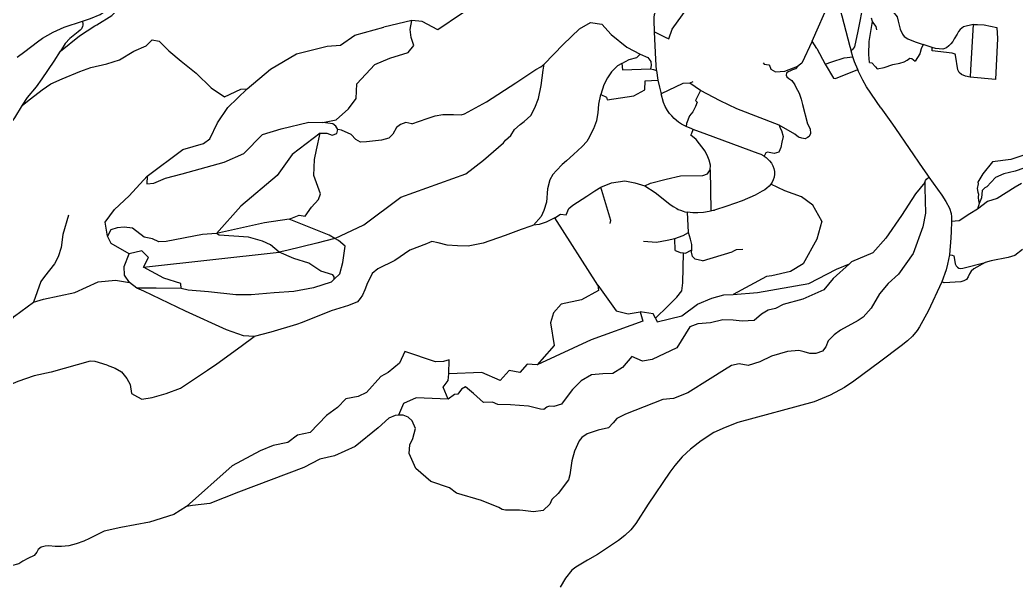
# Model space of a CAD drawing. Header units: inches. Extents: x 2740922 to 2751091, y 1249500 to 1259683.
# Drawn here: x 2743882 to 2745853, y 1251778 to 1252899 of the extents above; entities that cross this region are included whole.
import ezdxf

# ---------------------------------------------------------------- set-up
doc = ezdxf.new("R2010")
doc.units = ezdxf.units.IN
doc.header["$MEASUREMENT"] = 0

msp = doc.modelspace()

# ---------------------------------------------------------------- linework, layer by layer
for points in [[(2744964.7, 1253044.2), (2744907.8, 1253010.3), (2744836.7, 1252954.1), (2744800.3, 1252938.3), (2744755.5, 1252910.5), (2744708.7, 1252879.3), (2744677.4, 1252895.7), (2744657.5, 1252897.7)], [(2744030.1, 1252886.7), (2744033.6, 1252889), (2744063.8, 1252907.3), (2744082.2, 1252926.5), (2744106, 1252946.8), (2744125.1, 1252957.4), (2744145.6, 1252965.9), (2744147.8, 1252969.5), (2744147.5, 1252977.9)], [(2744005.7, 1252896), (2744021.5, 1252901.2), (2744040.2, 1252909.6), (2744052.4, 1252917), (2744067.4, 1252927.6), (2744081.6, 1252938.2)], [(2745137.2, 1252874.8), (2745136.4, 1252898.1), (2745136.6, 1252903.6), (2745137.5, 1252909), (2745139, 1252914.3), (2745141.1, 1252919.4), (2745143.8, 1252924.3), (2745147, 1252928.8), (2745155.5, 1252940.1)], [(2745165.6, 1252860.9), (2745172.3, 1252880.6), (2745213.1, 1252937)], [(2745449.3, 1252856.6), (2745484, 1252935.4), (2745488.4, 1252942.7), (2745489.7, 1252943.6)], [(2745496.1, 1252948.1), (2745504.2, 1252920.1), (2745507.7, 1252906.8), (2745523.8, 1252846), (2745526.5, 1252837.2)], [(2745552, 1252934.5), (2745550.6, 1252932.9), (2745539.7, 1252876.4), (2745533, 1252845.6), (2745529.3, 1252840.2), (2745526.5, 1252837.2)], [(2745599, 1252919.8), (2745609.1, 1252915.2), (2745617.6, 1252904.8), (2745619.5, 1252896.1), (2745623.3, 1252880.2), (2745628, 1252870.5), (2745631.6, 1252866), (2745638.8, 1252860.9), (2745652.9, 1252855.1), (2745668.6, 1252849.8)], [(2743876.5, 1252825.1), (2743891.3, 1252836.1), (2743916.5, 1252855), (2743926.7, 1252862.2), (2743947.5, 1252874.5), (2743969.1, 1252884.2), (2744005.7, 1252896)], [(2744005.7, 1252896), (2744006.4, 1252890.3), (2744006.3, 1252888), (2744005.5, 1252885.4), (2744003.8, 1252881.2), (2744001, 1252878.3), (2743997.1, 1252875.2), (2743980.4, 1252861.9), (2743971.4, 1252851.9), (2743962.3, 1252837.1)], [(2744481.3, 1252695.6), (2744507.4, 1252700.8), (2744532, 1252722.4), (2744546.9, 1252743), (2744548.6, 1252772.1), (2744584.1, 1252810.1), (2744613.8, 1252822.9), (2744649.9, 1252834.3), (2744660.9, 1252848.3), (2744655.7, 1252863.5), (2744653.7, 1252879.6), (2744657.5, 1252897.7)], [(2744657.5, 1252897.7), (2744602, 1252884)], [(2744918.7, 1252810.9), (2744956.3, 1252850.1), (2744989.1, 1252880.7), (2745010.5, 1252893.7), (2745033.4, 1252889.9), (2745051.4, 1252869.7), (2745082.5, 1252844.6), (2745109, 1252831.1)], [(2745562.4, 1252814.6), (2745561.7, 1252830), (2745562.3, 1252855.8), (2745568.4, 1252895.4)], [(2745568.4, 1252895.4), (2745566.4, 1252901.8)], [(2745577.1, 1252879), (2745575.6, 1252885.7), (2745571.4, 1252891.2), (2745568.4, 1252895.4)], [(2743962.3, 1252837.1), (2743999.7, 1252866.9), (2744030.1, 1252886.7)], [(2744331.1, 1252762.4), (2744377.6, 1252801.3), (2744428.9, 1252831.4), (2744489.5, 1252846.7), (2744516.2, 1252848.6), (2744544.6, 1252868.2), (2744602, 1252884)], [(2745137.2, 1252874.8), (2745158.1, 1252864.5), (2745165.6, 1252860.9)], [(2745141.2, 1252798.4), (2745139.9, 1252820.1), (2745137.2, 1252874.8)], [(2745767.6, 1252889.4), (2745748.7, 1252884.6), (2745742.2, 1252879.7), (2745738.7, 1252875.4), (2745736, 1252870.5), (2745730.5, 1252860.9), (2745727.4, 1252855.8), (2745723.7, 1252851.1), (2745719.6, 1252847), (2745715.2, 1252843.2), (2745707.5, 1252840.9), (2745700.5, 1252841.2), (2745693.5, 1252842.2), (2745686.7, 1252844.3)], [(2745767.6, 1252889.4), (2745776.7, 1252889.8), (2745789.3, 1252889), (2745814.9, 1252883.7), (2745816.2, 1252861.7), (2745811.8, 1252780.9), (2745762.1, 1252785.6)], [(2745767.6, 1252889.4), (2745762.6, 1252799.8), (2745762.1, 1252785.6)], [(2743887, 1252730.1), (2743902.5, 1252742.6), (2743925.9, 1252760.2), (2743943.1, 1252772), (2743965.6, 1252782.2), (2744000.1, 1252796.7), (2744021.8, 1252804.5), (2744054, 1252811.7), (2744078.9, 1252819.6), (2744106.9, 1252836.5), (2744131.7, 1252847.6), (2744143.6, 1252859.2)], [(2744143.6, 1252859.2), (2744157.4, 1252856.3), (2744176.5, 1252837.3), (2744200.5, 1252816.9), (2744230.2, 1252793.4), (2744260.1, 1252764.3), (2744286.5, 1252746.7), (2744319.1, 1252761.3), (2744331.1, 1252762.4)], [(2745449.3, 1252856.6), (2745428.5, 1252812.7)], [(2745458.7, 1252842.2), (2745449.3, 1252856.6)], [(2743949.2, 1252817.3), (2743962.3, 1252837.1)], [(2745458.7, 1252842.2), (2745475, 1252811.1)], [(2745529.9, 1252825.8), (2745526.5, 1252837.2)], [(2745668.6, 1252849.8), (2745665.2, 1252841.6), (2745662.6, 1252831.4), (2745652.8, 1252817.2)], [(2745686.7, 1252844.3), (2745668.6, 1252849.8)], [(2745762.1, 1252785.6), (2745752.6, 1252787.4), (2745744.4, 1252790.8), (2745739.9, 1252794.4), (2745737.7, 1252799.6), (2745733, 1252828.7), (2745731.9, 1252831.1), (2745726.2, 1252832.6), (2745686.6, 1252837.7), (2745686.7, 1252844.3)], [(2743887, 1252730.1), (2743897, 1252745.1), (2743914.7, 1252766.4), (2743926, 1252781.7), (2743949.2, 1252817.3)], [(2745072.9, 1252812.4), (2745064.2, 1252807.7), (2745052.5, 1252795.6), (2745044.4, 1252783.9), (2745036.8, 1252770), (2745031, 1252751.3)], [(2745072.9, 1252812.4), (2745087.2, 1252820.6), (2745102.6, 1252824), (2745109, 1252831.1)], [(2745072.9, 1252812.4), (2745074, 1252799.6), (2745129.6, 1252801.8)], [(2745109, 1252831.1), (2745123.9, 1252824.2), (2745129.8, 1252816.5), (2745130.5, 1252808.2), (2745129.6, 1252801.8)], [(2745352.2, 1252813.8), (2745354.5, 1252811), (2745363.7, 1252809.6), (2745365.7, 1252807), (2745367.6, 1252801.2), (2745376.7, 1252796.2), (2745395.3, 1252797), (2745421.2, 1252807.4)], [(2745428.5, 1252812.7), (2745421.2, 1252807.4)], [(2745475, 1252811.1), (2745488, 1252815.4), (2745512.8, 1252823.6), (2745529.9, 1252825.8)], [(2745539.4, 1252800.6), (2745533, 1252815.8), (2745529.9, 1252825.8)], [(2745562.4, 1252814.6), (2745567.4, 1252814), (2745574.4, 1252806), (2745578, 1252802), (2745592, 1252804.4), (2745609.1, 1252810.1), (2745622.9, 1252813.1), (2745631.6, 1252815.8), (2745637.1, 1252819.2), (2745642.5, 1252823.2), (2745646.6, 1252822.3), (2745652.8, 1252817.2)], [(2744505, 1252466.2), (2744562.5, 1252493.4), (2744635.2, 1252547.6), (2744763.7, 1252594.2), (2744799.3, 1252620.9), (2744838.3, 1252655.1), (2744842.4, 1252660.6), (2744853.1, 1252670), (2744860.1, 1252681.7), (2744871.4, 1252691.5), (2744879.2, 1252697.3), (2744892.4, 1252709.8), (2744900.8, 1252724.4), (2744907.9, 1252742.8), (2744913.1, 1252769), (2744916.7, 1252799.3), (2744918.7, 1252810.9)], [(2744657.2, 1252692.8), (2744687.7, 1252703.4), (2744703.1, 1252708.6), (2744718.2, 1252711.7), (2744739.9, 1252711.7), (2744754.6, 1252711.1), (2744761.3, 1252712.6), (2744804.8, 1252736.6), (2744863.2, 1252774.3), (2744902.3, 1252800.4), (2744912.5, 1252806), (2744918.7, 1252810.9)], [(2745129.6, 1252801.8), (2745135.4, 1252800.5), (2745141.2, 1252798.4)], [(2745141.2, 1252798.4), (2745143.9, 1252779.1)], [(2745421.2, 1252807.4), (2745416.6, 1252802.1), (2745410.5, 1252799.9), (2745406.2, 1252797.7), (2745401.8, 1252795.7), (2745398.5, 1252793.1), (2745398, 1252789.2), (2745399.2, 1252786.3), (2745403.4, 1252782.8), (2745408.8, 1252778.5), (2745414.9, 1252770.3), (2745417.2, 1252765.6), (2745423.5, 1252753.8), (2745427.7, 1252742.1), (2745430.2, 1252731.2), (2745440.1, 1252693.2), (2745445.4, 1252683.3), (2745445.9, 1252673.8), (2745443.2, 1252668.2), (2745440, 1252665.7), (2745435.1, 1252663.6), (2745429, 1252664.3), (2745422.2, 1252666.6), (2745415, 1252672.7), (2745383.8, 1252690.2)], [(2745475, 1252811.1), (2745491.2, 1252783.6), (2745495.4, 1252782.5), (2745539.4, 1252800.6)], [(2745585.3, 1252724.4), (2745556.6, 1252766.5), (2745549.4, 1252779.4), (2745541.2, 1252796.6), (2745539.4, 1252800.6)], [(2745031, 1252751.3), (2745042.1, 1252746), (2745043.5, 1252740.5), (2745096.1, 1252748.1), (2745118.1, 1252760.1), (2745119, 1252778)], [(2745119, 1252778), (2745143.9, 1252779.1)], [(2745143.9, 1252779.1), (2745147, 1252765.3), (2745150.8, 1252752.4)], [(2745193.4, 1252772.9), (2745150.8, 1252752.4)], [(2745207.2, 1252773.4), (2745193.4, 1252772.9)], [(2745213.4, 1252775.9), (2745207.2, 1252773.4)], [(2745228, 1252759.2), (2745207.2, 1252773.4)], [(2744133.2, 1252589.4), (2744203.9, 1252642.2), (2744245.2, 1252654), (2744257.5, 1252663), (2744272.8, 1252695.2), (2744292.9, 1252725.5), (2744331.1, 1252762.4)], [(2745199.8, 1252688), (2745190.8, 1252692.4), (2745184.9, 1252696.5), (2745176.5, 1252703.6), (2745171.4, 1252708.5), (2745166.8, 1252713.7), (2745162.7, 1252719.4), (2745158.3, 1252727.1), (2745155.4, 1252735.1), (2745150.8, 1252752.4)], [(2745228, 1252759.2), (2745218.5, 1252739.2), (2745221.4, 1252735.7), (2745218.2, 1252727.5), (2745213.3, 1252717), (2745206.5, 1252709.1), (2745200.4, 1252693.8), (2745199.8, 1252688)], [(2745383.8, 1252690.2), (2745300.5, 1252722.7), (2745266.9, 1252738.2), (2745228, 1252759.2)], [(2745008.4, 1252667.5), (2745017, 1252683.6), (2745023, 1252699.5), (2745025.7, 1252714.5), (2745027.3, 1252731.7), (2745031, 1252751.3)], [(2743722.5, 1252585.3), (2743728.3, 1252591.4), (2743738.5, 1252600.2), (2743746.9, 1252606.2), (2743754.9, 1252611.4), (2743801.8, 1252636.5), (2743827.4, 1252654.8), (2743854.4, 1252680.4), (2743863.3, 1252692.7), (2743871.5, 1252704.8), (2743887, 1252730.1)], [(2745585.3, 1252724.4), (2745607.9, 1252692.2)], [(2744133.2, 1252589.4), (2744132.8, 1252574.5), (2744147, 1252575.5), (2744169.7, 1252585.8), (2744202.9, 1252594.1), (2744286, 1252616.9), (2744324.7, 1252634), (2744362, 1252671.7), (2744398.4, 1252683.3), (2744453.1, 1252696.5), (2744481.3, 1252695.6)], [(2744511, 1252682.1), (2744507.1, 1252688.1), (2744500.8, 1252693.2), (2744481.3, 1252695.6)], [(2744657.2, 1252692.8), (2744645.2, 1252695.9), (2744634.6, 1252691.8), (2744626.8, 1252685.5), (2744619.6, 1252672.8), (2744611.7, 1252664.5), (2744596.9, 1252660.6), (2744567.4, 1252657.6), (2744555.4, 1252656.9), (2744546.1, 1252661.8), (2744537, 1252671.7), (2744518.2, 1252680.3), (2744511, 1252682.1)], [(2744476.1, 1252674.4), (2744420.2, 1252632.3), (2744391, 1252590.6), (2744318.8, 1252529.9), (2744270.9, 1252476.2)], [(2744414.5, 1252504.5), (2744434.4, 1252512), (2744446.4, 1252510.1), (2744458.9, 1252528.3), (2744472.6, 1252543.3), (2744476.7, 1252554.7), (2744463.2, 1252590.7), (2744464.3, 1252622.6), (2744468.5, 1252641.4), (2744476.1, 1252674.4)], [(2744476.1, 1252674.4), (2744488.7, 1252674.6), (2744499.6, 1252670.8), (2744508.6, 1252673.9), (2744511, 1252682.1)], [(2745213.6, 1252682.1), (2745211.2, 1252683.1), (2745199.8, 1252688)], [(2745247.3, 1252602.2), (2745248.4, 1252610.9), (2745245.7, 1252621), (2745242.9, 1252628), (2745237.3, 1252639), (2745219.5, 1252661.9), (2745209.1, 1252670.5), (2745210.9, 1252674.2), (2745213.6, 1252682.1)], [(2745354.3, 1252629.1), (2745348.4, 1252632.3), (2745342.1, 1252634.6), (2745241, 1252672), (2745213.6, 1252682.1)], [(2745383.8, 1252690.2), (2745386.2, 1252684.5), (2745388.7, 1252679.6), (2745391.8, 1252668), (2745389.3, 1252656.4), (2745387.5, 1252645.9), (2745383.1, 1252637.2), (2745373.8, 1252634.3), (2745361, 1252636.6), (2745357.6, 1252635.4), (2745354.3, 1252629.1)], [(2745607.9, 1252692.2), (2745614, 1252683.6), (2745668.4, 1252604.6), (2745676.4, 1252593.4), (2745680.3, 1252587.4)], [(2745008.4, 1252667.5), (2745003.4, 1252658.1), (2744994, 1252647.9), (2744976.8, 1252632.3), (2744963.2, 1252619.8), (2744954.3, 1252612.4), (2744943.4, 1252600.6), (2744936.3, 1252592.5), (2744930.5, 1252582.4), (2744925.6, 1252564.6), (2744923.8, 1252537.9), (2744918.5, 1252521.7), (2744913.1, 1252509.4), (2744897.6, 1252492.2)], [(2745354.3, 1252629.1), (2745358.2, 1252626.3), (2745361.8, 1252623.1), (2745365.1, 1252619.6), (2745368.7, 1252615), (2745371.5, 1252609.8), (2745373.5, 1252604.3), (2745374.5, 1252598.8), (2745374.7, 1252593.2), (2745374, 1252587.7), (2745372.4, 1252582.4), (2745370, 1252577.8), (2745367.2, 1252573.6)], [(2745866.3, 1252630.5), (2745842.1, 1252622.4), (2745805.9, 1252617.8), (2745787.2, 1252594.2), (2745776.8, 1252577.3), (2745777.4, 1252574.3), (2745776, 1252565.3), (2745776.9, 1252558), (2745778.3, 1252553.9), (2745777.6, 1252547.7), (2745778.2, 1252540.3), (2745779.6, 1252535.1)], [(2745965.2, 1252612.8), (2745960.3, 1252613.8), (2745943.5, 1252619), (2745926.6, 1252620.4), (2745904.4, 1252618.5), (2745882.9, 1252610.4), (2745850.7, 1252599.4), (2745828.7, 1252594), (2745811.9, 1252587), (2745794.7, 1252568.1), (2745790.8, 1252566.5), (2745785.9, 1252560.8), (2745784, 1252546.6), (2745779.6, 1252535.1)], [(2745117.9, 1252570.3), (2745129.7, 1252575.4), (2745160.3, 1252583.4), (2745188.6, 1252589.8), (2745233.2, 1252590.6), (2745242.2, 1252594.1), (2745247.3, 1252602.2)], [(2745247.3, 1252602.2), (2745249, 1252521.5), (2745255.9, 1252522.1)], [(2744055, 1252470.5), (2744050.3, 1252498.4), (2744069.2, 1252523.8), (2744097.8, 1252550.6), (2744133.2, 1252589.4)], [(2745672, 1252576.6), (2745672.3, 1252566.3), (2745673.8, 1252516.1), (2745668, 1252489.1), (2745649.4, 1252436.1), (2745620, 1252395.4), (2745599.5, 1252376.9), (2745582.4, 1252356.3), (2745566.3, 1252328.1), (2745550, 1252310.3), (2745540, 1252303.8), (2745505.6, 1252284.4), (2745492.9, 1252275.6), (2745481.2, 1252263.8), (2745476.1, 1252251.6), (2745469.6, 1252243.3), (2745456.3, 1252238.6), (2745444.4, 1252238.7), (2745433.4, 1252242), (2745422.6, 1252244.4), (2745400.7, 1252242.2), (2745368.6, 1252233.2), (2745345.9, 1252222.2), (2745322.6, 1252214.7), (2745304.7, 1252217.9), (2745289.6, 1252214.7), (2745276, 1252206.2), (2745247.4, 1252188.5), (2745203, 1252160.8), (2745174.6, 1252149.8), (2745153.7, 1252147.2), (2745079.6, 1252118.6), (2745062.8, 1252109.8), (2745055.4, 1252101.4), (2745046.6, 1252091.5), (2745025.7, 1252086.6), (2745004.2, 1252079.8), (2744993.3, 1252072.6), (2744988.2, 1252065.8), (2744978.7, 1252045.3), (2744974, 1252026.4), (2744969.6, 1251998.6), (2744967, 1251988.6), (2744946.8, 1251961.5), (2744934.5, 1251949.8), (2744930.1, 1251940.5), (2744916.9, 1251928.2), (2744897.6, 1251925.5), (2744876.6, 1251927.8), (2744869.9, 1251928.8), (2744863.5, 1251928.5), (2744855.6, 1251928.7), (2744842.5, 1251928.3), (2744835.7, 1251929.9), (2744829.5, 1251933.7), (2744795.1, 1251947.6), (2744745.4, 1251962.1), (2744732, 1251973), (2744694.9, 1251985.4), (2744665.3, 1252011.3), (2744651.7, 1252040.6), (2744653.5, 1252057.6), (2744659.2, 1252070.6), (2744664.4, 1252090.3), (2744658, 1252105.6), (2744649.6, 1252112.5), (2744640.1, 1252116.7), (2744631.1, 1252116.3)], [(2745031.3, 1252567.8), (2745051.9, 1252576.5), (2745078.7, 1252580.2), (2745098.5, 1252576.4), (2745117.9, 1252570.3)], [(2745672, 1252576.6), (2745653.4, 1252554.2), (2745625.8, 1252511.3), (2745594.8, 1252466.6), (2745569.1, 1252437.8), (2745526.8, 1252419.7), (2745522.8, 1252416.1)], [(2745672, 1252576.6), (2745673.4, 1252580.8), (2745675.6, 1252583.4), (2745680.3, 1252587.4)], [(2745680.3, 1252587.4), (2745705.8, 1252552.1), (2745713.9, 1252539.6), (2745721, 1252526.3), (2745724.1, 1252515.6), (2745724.8, 1252509), (2745724.9, 1252504.2), (2745724.9, 1252499.8)], [(2744968.1, 1252525.5), (2744976, 1252532), (2745003.5, 1252549.7), (2745019.1, 1252560.3), (2745031.3, 1252567.8)], [(2745049.3, 1252496), (2745050.9, 1252501.4), (2745031.3, 1252567.8)], [(2745117.9, 1252570.3), (2745138.3, 1252557.2), (2745167.7, 1252533.9)], [(2745367.2, 1252573.6), (2745363.9, 1252569.7), (2745359.8, 1252565.8), (2745355.3, 1252562.4), (2745350.4, 1252559.5), (2745336.3, 1252552), (2745310.9, 1252540.8), (2745280.1, 1252530.1), (2745255.9, 1252522.1)], [(2745468.1, 1252500.3), (2745450.7, 1252532.2), (2745428.1, 1252548.6), (2745395, 1252560.3), (2745367.2, 1252573.6)], [(2745863.6, 1252574.8), (2745851.1, 1252567.8), (2745815.1, 1252545.4), (2745796.3, 1252539.3), (2745776.4, 1252524)], [(2744940, 1252507.3), (2744951.5, 1252514), (2744962.8, 1252512.8), (2744968.1, 1252525.5)], [(2745167.7, 1252533.9), (2745174.3, 1252529.3), (2745181.3, 1252525.4), (2745184.4, 1252523.8), (2745188.8, 1252522.2), (2745194.2, 1252520), (2745197.4, 1252519), (2745202.9, 1252518.1)], [(2745255.9, 1252522.1), (2745245.2, 1252519.3), (2745234.3, 1252517.5), (2745223.3, 1252516.8), (2745213.4, 1252517.1), (2745202.9, 1252518.1)], [(2745204.5, 1252478.2), (2745202.9, 1252518.1)], [(2745776.4, 1252524), (2745761.3, 1252515), (2745740.2, 1252501.2), (2745732.4, 1252500.5), (2745724.9, 1252499.8)], [(2745779.6, 1252535.1), (2745776.4, 1252524)], [(2743977.7, 1252512.5), (2743966.7, 1252473.9), (2743963.2, 1252448.2), (2743957.5, 1252430.1), (2743949.9, 1252415.9), (2743930.1, 1252390.6), (2743923.4, 1252380.7), (2743908.5, 1252340.2)], [(2744414.5, 1252504.5), (2744365.6, 1252496.8), (2744270.9, 1252476.2)], [(2744505, 1252466.2), (2744493.5, 1252473), (2744414.5, 1252504.5)], [(2744940, 1252507.3), (2744923.1, 1252498.1), (2744909.3, 1252493.7), (2744897.6, 1252492.2)], [(2745025.3, 1252373.5), (2744940, 1252507.3)], [(2745468.1, 1252500.3), (2745458.5, 1252464.9), (2745431.7, 1252415.8), (2745406.3, 1252400.5), (2745369.5, 1252392), (2745358.6, 1252390.6), (2745292.9, 1252355.2)], [(2745724.9, 1252499.8), (2745724.3, 1252479.8), (2745723.8, 1252467.5), (2745721, 1252434.1)], [(2744270.9, 1252476.2), (2744243.3, 1252474.2), (2744171.2, 1252460), (2744156.7, 1252459.6), (2744143.8, 1252465.2), (2744127.5, 1252468.6), (2744104.2, 1252486.6), (2744087.9, 1252488.5), (2744074.2, 1252487.1), (2744061.5, 1252483.3), (2744055, 1252470.5)], [(2744892.8, 1252490.3), (2744873.7, 1252483.6), (2744842, 1252472.1), (2744798.6, 1252456.6), (2744768.8, 1252451), (2744747.7, 1252451.3), (2744727.4, 1252452.9), (2744709.6, 1252457.4), (2744696.5, 1252460.2), (2744692.3, 1252458.4), (2744686.1, 1252455.8), (2744653.1, 1252443.3), (2744623.8, 1252422.4), (2744590, 1252406.2), (2744578.9, 1252397.1), (2744573.5, 1252385.6), (2744569.6, 1252378.3), (2744564.3, 1252364.4), (2744559.7, 1252353.8), (2744555, 1252347.2), (2744549.5, 1252340.6), (2744531.8, 1252333.7), (2744497.3, 1252323.2), (2744439.9, 1252300.1), (2744429.1, 1252295.7), (2744378.4, 1252280.7), (2744344.9, 1252272.1)], [(2744897.6, 1252492.2), (2744892.8, 1252490.3)], [(2745177.6, 1252466), (2745194, 1252471.9), (2745204.5, 1252478.2)], [(2745211, 1252443.4), (2745211.4, 1252454.2), (2745208.8, 1252465), (2745204.5, 1252478.2)], [(2744097.8, 1252435.6), (2744062, 1252456.5), (2744055, 1252470.5)], [(2744394.7, 1252439.2), (2744377.7, 1252453.4), (2744362, 1252461.1), (2744333.8, 1252469), (2744275.7, 1252472.4), (2744270.9, 1252476.2)], [(2744505, 1252466.2), (2744469, 1252457.1), (2744410, 1252442.4), (2744394.7, 1252439.2)], [(2744503.3, 1252385.5), (2744514.8, 1252395.9), (2744520.7, 1252418.7), (2744525.1, 1252451.1), (2744511.9, 1252462.4), (2744505, 1252466.2)], [(2745115.6, 1252461.1), (2745141, 1252458.9), (2745162.5, 1252463.1)], [(2745162.5, 1252463.1), (2745177.6, 1252466)], [(2745178.2, 1252442.5), (2745177.6, 1252466)], [(2744126.2, 1252409.2), (2744136.4, 1252428.8), (2744122.9, 1252441.7), (2744097.8, 1252435.6)], [(2744126.2, 1252409.2), (2744394.7, 1252439.2)], [(2744503.3, 1252385.5), (2744503.5, 1252390.3), (2744500.8, 1252394.3), (2744476.9, 1252401.6), (2744453.7, 1252417.5), (2744424, 1252426.5), (2744394.7, 1252439.2)], [(2745139.1, 1252308.2), (2745163.5, 1252332.1), (2745181.5, 1252349.9), (2745191.6, 1252362.3), (2745193.3, 1252378.7), (2745194.7, 1252437.7)], [(2745178.2, 1252442.5), (2745180.4, 1252441.6), (2745188.4, 1252438.2), (2745194.7, 1252437.7)], [(2745194.7, 1252437.7), (2745198.5, 1252437.4), (2745209.9, 1252442.8), (2745211, 1252443.4)], [(2745232.1, 1252421.7), (2745217.9, 1252425.2), (2745212.5, 1252430.6), (2745210.8, 1252439.2), (2745211, 1252443.4)], [(2745232.1, 1252421.7), (2745290.8, 1252440)], [(2745311.8, 1252444.3), (2745298.7, 1252443.8), (2745290.8, 1252440)], [(2745865.1, 1252444.5), (2745850.5, 1252432.3), (2745836.9, 1252428.3), (2745803.7, 1252421.9), (2745791.6, 1252418.7)], [(2744098.4, 1252379.1), (2744088.8, 1252393.3), (2744088.3, 1252410.7), (2744097.8, 1252435.6)], [(2745721, 1252434.1), (2745717.3, 1252415.1), (2745714.4, 1252404.1), (2745705.7, 1252380.1)], [(2745791.6, 1252418.7), (2745768.8, 1252406), (2745763.7, 1252401.4), (2745760.6, 1252396.3), (2745758.2, 1252390.1), (2745754.8, 1252385.1), (2745749.6, 1252382), (2745743.2, 1252380.6), (2745710.6, 1252378.2), (2745705.7, 1252380.1)], [(2745721, 1252434.1), (2745726.1, 1252433.3), (2745729.4, 1252431.9), (2745730.3, 1252428.4), (2745732.2, 1252415.9), (2745733.9, 1252412.1), (2745736.5, 1252409.2), (2745739.7, 1252407.5), (2745743.2, 1252407), (2745747.5, 1252407.6), (2745791.6, 1252418.7)], [(2744200.6, 1252366.9), (2744200, 1252376.9), (2744166.5, 1252387.3), (2744126.2, 1252409.2)], [(2745522.8, 1252416.1), (2745490.7, 1252387.1), (2745472.3, 1252364.5), (2745431, 1252345.8), (2745392.1, 1252335.3), (2745376.8, 1252327.4), (2745361.9, 1252324.6), (2745348.7, 1252316.7), (2745334.4, 1252304.1), (2745310.5, 1252302.7), (2745292.7, 1252304.6), (2745272.2, 1252304.9), (2745248.2, 1252298.9), (2745223, 1252297.4), (2745207.1, 1252291.6), (2745181.2, 1252249.9), (2745132.6, 1252226.7), (2745113.3, 1252223.5), (2745092.5, 1252232.9), (2745074.3, 1252211.1), (2745054.8, 1252199.2), (2745035, 1252198.2), (2745012.5, 1252196.6), (2744992.5, 1252184.7), (2744975, 1252167.2), (2744962.3, 1252150.9), (2744953.3, 1252138.1), (2744937.9, 1252133.7), (2744928.9, 1252134.2), (2744924.5, 1252132.1), (2744918.5, 1252127.9), (2744911.5, 1252128.1), (2744888.1, 1252134.5)], [(2745292.9, 1252355.2), (2745340.8, 1252359.1), (2745442.8, 1252376.9), (2745497.2, 1252405.3), (2745522.8, 1252416.1)], [(2743908.5, 1252340.2), (2743928.3, 1252346.1), (2743990.1, 1252359.5), (2744036.5, 1252380.6), (2744071, 1252383.5), (2744098.4, 1252379.1)], [(2744113.1, 1252368.1), (2744098.4, 1252379.1)], [(2744503.3, 1252385.5), (2744497.7, 1252379.4), (2744462.3, 1252368.8), (2744423.6, 1252361.4), (2744384.8, 1252358.5), (2744339.5, 1252354.8), (2744308.9, 1252354.5), (2744255.1, 1252360.5), (2744214.7, 1252364), (2744200.6, 1252366.9)], [(2745705.7, 1252380.1), (2745678.5, 1252322.2), (2745661.4, 1252291.5), (2745657.1, 1252284.3), (2745647.5, 1252272.7), (2745637.8, 1252263.8), (2745625.1, 1252253.9), (2745582.8, 1252221.5), (2745531.8, 1252183.6), (2745513.2, 1252171.4), (2745485.1, 1252156), (2745453.4, 1252143.2), (2745302.3, 1252102), (2745277.4, 1252092.3), (2745254.9, 1252082), (2745229.5, 1252065.7), (2745208.3, 1252049.4), (2745192.1, 1252034.3), (2745177.4, 1252017), (2745167.7, 1252004), (2745125, 1251940.5), (2745100.7, 1251902.1), (2745090.6, 1251889.8), (2745078.6, 1251878.3), (2745066.2, 1251868.4), (2745024.4, 1251840.9), (2745004.5, 1251829.7), (2744991.4, 1251822), (2744981.6, 1251816), (2744974, 1251809.8), (2744961.5, 1251794.2), (2744950.7, 1251776.1)], [(2744200.6, 1252366.9), (2744151.3, 1252368.1), (2744113.1, 1252368.1)], [(2744344.9, 1252272.1), (2744324.3, 1252273.3), (2744290.7, 1252285.2), (2744209.4, 1252322.6), (2744126.7, 1252361.9), (2744113.1, 1252368.1)], [(2745025.3, 1252373.5), (2745026.2, 1252363), (2744992.8, 1252344.7)], [(2745025.3, 1252373.5), (2745061.4, 1252323.2), (2745085.1, 1252316.9), (2745109.2, 1252321.2)], [(2743830.2, 1252163.5), (2743825.9, 1252169.2), (2743814.3, 1252206.4), (2743812.7, 1252238.3), (2743817.8, 1252256.2), (2743843.7, 1252280), (2743871.3, 1252312.2), (2743908.5, 1252340.2)], [(2744992.8, 1252344.7), (2744952.7, 1252335.9), (2744937.4, 1252318.8), (2744931.8, 1252299.2), (2744938.8, 1252254.1), (2744914.5, 1252226.5), (2744905, 1252216.1)], [(2745139.1, 1252308.2), (2745142.6, 1252301.2), (2745191.2, 1252313), (2745222.6, 1252336.4), (2745250.7, 1252348), (2745274.5, 1252354.5), (2745292.9, 1252355.2)], [(2745109.2, 1252321.2), (2745114.1, 1252302.2), (2745011.7, 1252265.4), (2744905, 1252216.1)], [(2745139.1, 1252308.2), (2745134.5, 1252317.3), (2745109.2, 1252321.2)], [(2744199.6, 1252169.7), (2744252.8, 1252205.5), (2744271.6, 1252218.1), (2744319.2, 1252253.2), (2744344.9, 1252272.1)], [(2744730.1, 1252198), (2744731.1, 1252225.7), (2744719.7, 1252223), (2744703.9, 1252222.2), (2744643.1, 1252242.6), (2744633, 1252219.2), (2744610.3, 1252201.2), (2744595.8, 1252193.1), (2744567.2, 1252161.5), (2744551.1, 1252153.4), (2744526.8, 1252148.8), (2744510.1, 1252131.7), (2744488.5, 1252115.8), (2744455.9, 1252082.1), (2744431.2, 1252077), (2744412, 1252062.3), (2744382.5, 1252056.6), (2744356.8, 1252045.9), (2744301.7, 1252016.3), (2744211.3, 1251935.6)], [(2744054.6, 1252215.7), (2744030.8, 1252223), (2744020.8, 1252223.6), (2743943.4, 1252201.4), (2743909.9, 1252194.1), (2743877.3, 1252183.1), (2743830.2, 1252163.5)], [(2744054.6, 1252215.7), (2744070.3, 1252209.4), (2744082.5, 1252202.5), (2744093.6, 1252189.2), (2744099.7, 1252176.9), (2744102.5, 1252159.6), (2744114.4, 1252152.5), (2744123.2, 1252147.9), (2744143.3, 1252151.5), (2744171.3, 1252159.5), (2744199.6, 1252169.7)], [(2744905, 1252216.1), (2744885.1, 1252217.2), (2744870.7, 1252201.1), (2744850, 1252204.6), (2744831.9, 1252185.1), (2744795.6, 1252200.8), (2744730.1, 1252198)], [(2744729.3, 1252148), (2744718.9, 1252172.2), (2744728.8, 1252185), (2744730.1, 1252198)], [(2744888.1, 1252134.5), (2744852.6, 1252137.2), (2744827.4, 1252137.9), (2744817.1, 1252142.5), (2744798.7, 1252141.6), (2744779.4, 1252159.1), (2744763.3, 1252172.8), (2744755.7, 1252167.8), (2744748.2, 1252158.2), (2744741.7, 1252157.7), (2744729.3, 1252148)], [(2744729.3, 1252148), (2744665.9, 1252150.6), (2744640.6, 1252139.8), (2744631.1, 1252116.3)], [(2744631.1, 1252116.3), (2744624.5, 1252116), (2744611.6, 1252110.3), (2744590.8, 1252091.3), (2744544.9, 1252054.5), (2744504.4, 1252035.8), (2744474.9, 1252029.6), (2744443.7, 1252013), (2744314.2, 1251964.4), (2744257.2, 1251941.9), (2744223, 1251937.5), (2744211.3, 1251935.6)], [(2744211.3, 1251935.6), (2744186, 1251920.1), (2744138.3, 1251905.1), (2744081.1, 1251894.2), (2744048.3, 1251887.2)], [(2744048.3, 1251887.2), (2744019.4, 1251872.4), (2744008.2, 1251867.1), (2743992.9, 1251861.6), (2743978.5, 1251857.9), (2743963.9, 1251856.5), (2743951.8, 1251856.9), (2743939.1, 1251857.8), (2743931.7, 1251857.1), (2743923.7, 1251855.3), (2743917.6, 1251850.7), (2743915.3, 1251845.2), (2743910, 1251838.8), (2743897.2, 1251832.7), (2743887.6, 1251827.4), (2743879.7, 1251822.6), (2743864.3, 1251818.2), (2743844.7, 1251806.3), (2743827.7, 1251789.5), (2743801.2, 1251771.3), (2743790.2, 1251764.4), (2743772.6, 1251758.1)]]:
    msp.add_lwpolyline(points)

doc.saveas('drawing.dxf')
